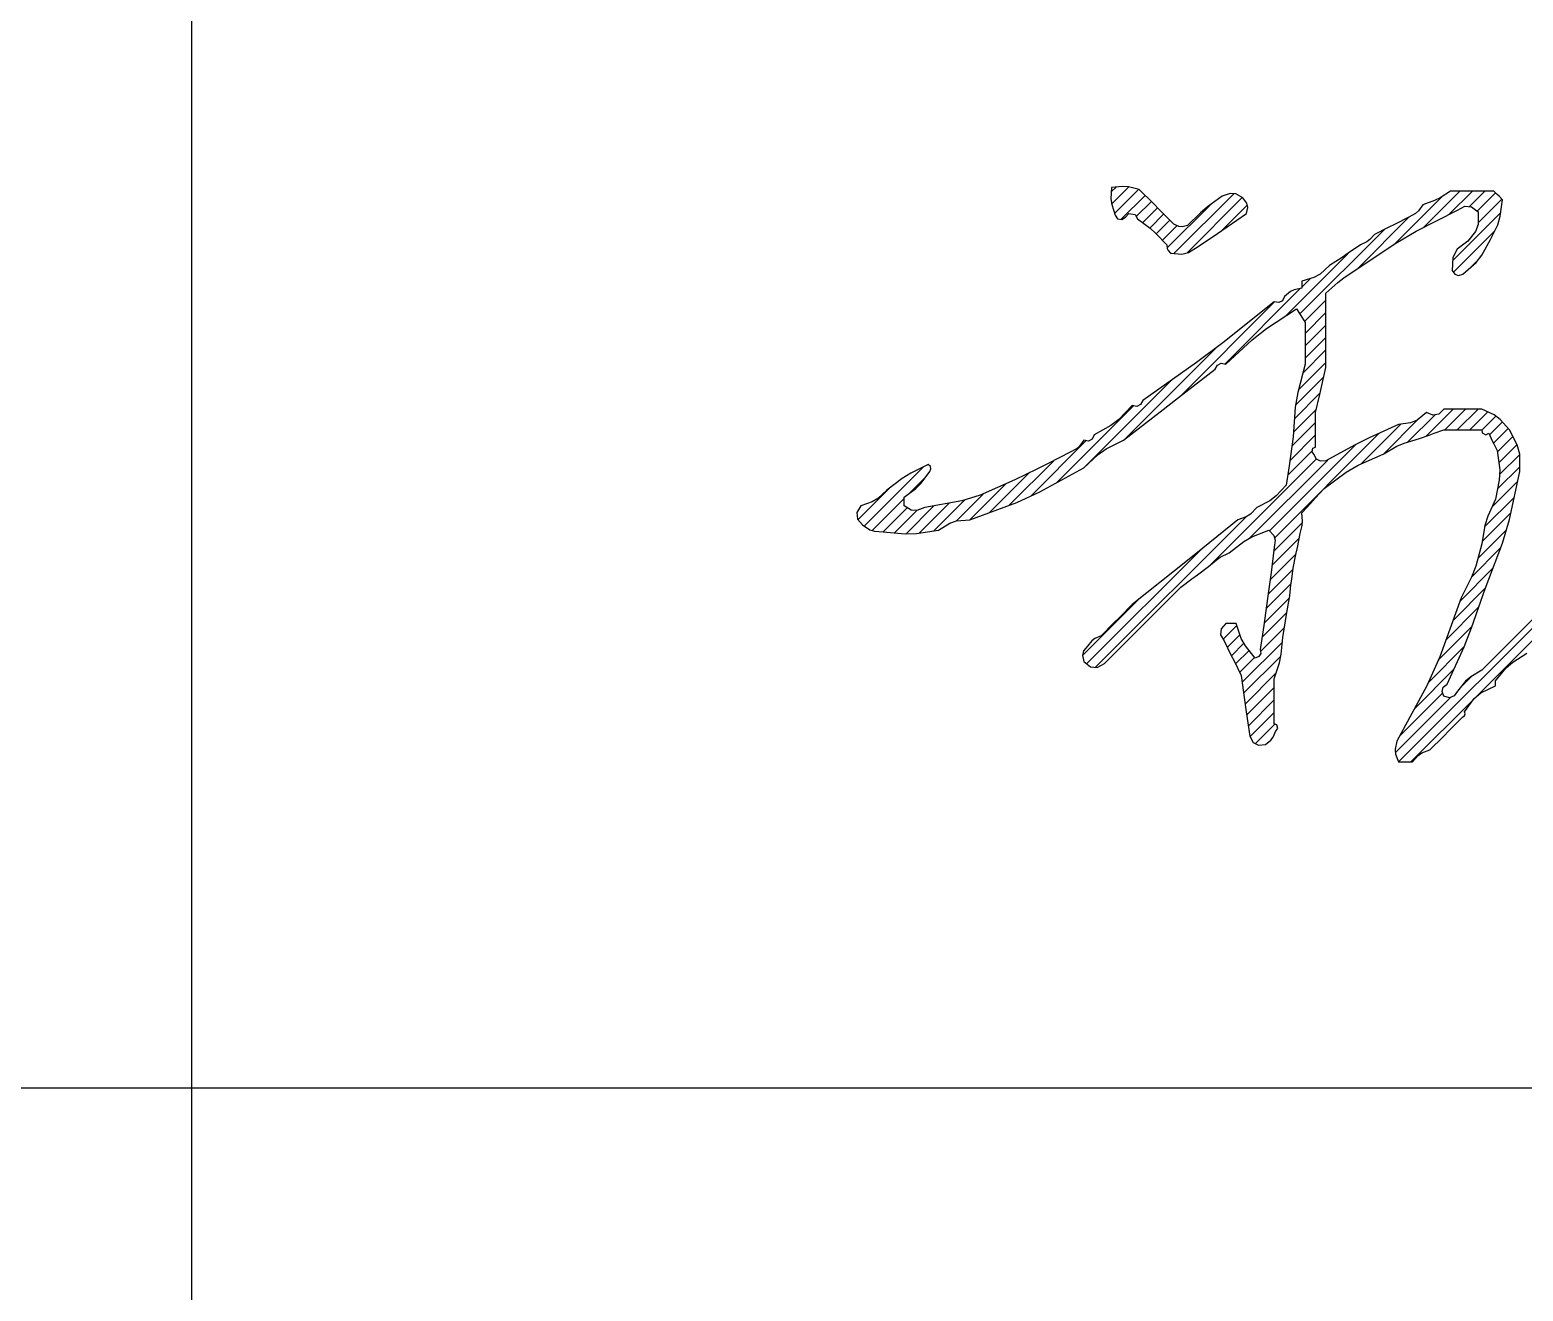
# Model space of a CAD drawing. Extents: x 447413 to 2975780, y -1432727 to 1301644.
# Drawn here: x 2344983 to 2346062, y 890333 to 891245 of the extents above; entities that cross this region are included whole.
import ezdxf

# ---------------------------------------------------------------- set-up
doc = ezdxf.new("R2010")
doc.units = 0
doc.header["$LTSCALE"] = 1000
doc.header["$MEASUREMENT"] = 0
doc.layers.add('图框', color=253, linetype='Continuous')
doc.layers.add('电子签', color=6, linetype='Continuous')
pattern_1 = [(45, (-85.976, -19.706), (-4.490128, 4.490128), [])]

# ---------------------------------------------------------------- blocks, each defined once
blk = doc.blocks.new('新块A1图框')
at = {"layer": '图框', "color": 153}
for p, q in [((54699.2, -114074.1), (54699.2, -119674.1)), ((57199.2, -115674.1), (50699.2, -115674.1))]:
    blk.add_line(p, q, dxfattribs=at)
blk = doc.blocks.new('A$C74A129B8')
at = {"layer": '电子签'}
h = blk.add_hatch(dxfattribs=at)
h.set_pattern_fill('ANSI31', color=256, scale=4)
h.set_pattern_definition(pattern_1)
h.paths.add_polyline_path([(260.6, 614.9), (267.6, 619.7), (281.6, 629.2), (282.6, 633.7), (281.9, 636.8), (279.1, 640.5), (273.9, 643.4), (269.8, 643.8), (264.1, 641.7), (253.4, 634.1), (248.3, 629.8), (239.1, 620.5), (235.1, 619.7), (232.8, 620), (229.1, 621.7), (219.1, 631.7), (214.1, 636.7), (204.1, 646.7), (196.3, 648.6), (192.1, 648.9), (184.1, 648), (183.6, 639.9), (184.2, 635.7), (186.6, 628), (188.4, 625.5), (191.6, 625), (194.1, 626.7), (196.6, 629.2), (201.1, 628.5), (202.8, 625.5), (211.9, 618.6), (216.2, 614.8), (224.1, 606.7), (224.3, 604), (224.9, 602.5), (226.6, 600.5), (234.8, 599.9), (239.6, 601.1), (246.6, 605.5)])
h = blk.add_hatch(dxfattribs=at)
h.set_pattern_fill('ANSI31', color=256, scale=4)
h.set_pattern_definition(pattern_1)
h.paths.add_polyline_path([(645.5, 467.9), (651.7, 478.6), (656.4, 483.6), (666.7, 490.4), (666.7, 492.9), (666.7, 495.4), (672.9, 502.6), (675.5, 506.8), (679.2, 515.4), (680.2, 515.4), (681.7, 515.4), (681.7, 520.4), (681.7, 522.9), (683.7, 525.9), (684.7, 527.4), (686.7, 530.4), (686.7, 550.4), (686.7, 555.4), (680.1, 562.2), (677.4, 566.6), (674.2, 575.4), (670.9, 574.9), (668.2, 576.2), (666.7, 579.2), (660.3, 582.4), (656.4, 583.3), (649.2, 582.9), (644.2, 578.4), (641.7, 576.2), (636.7, 571.7), (626.4, 560.6), (622, 554.1), (615.5, 540.4), (605.8, 520.7), (602.4, 509.7), (599.2, 487.9), (597.2, 485.9), (596.2, 484.9), (594.2, 482.9), (591.5, 467), (590.5, 459), (589.2, 442.9), (585.9, 437.3), (584.6, 434.2), (582.9, 427.9), (566.8, 407.3), (557.3, 397.8), (536.7, 381.6), (519.7, 364.6), (511.2, 356.1), (494.2, 339.1), (492.2, 338.1), (491.2, 337.6), (489.2, 336.6), (474.2, 321.6), (466.7, 314.1), (451.7, 299.1), (443.7, 294.5), (440, 291.3), (434.2, 284.1), (431.7, 280.6), (428.3, 279.3), (424.2, 280.4), (423, 283.8), (423.8, 286.8), (426.7, 289.1), (438.9, 316.1), (444.4, 329.9), (454.2, 357.9), (466.7, 391.1), (471.8, 408.2), (479.2, 442.9), (479.1, 455.3), (477.4, 462), (471.7, 472.9), (465.1, 480.4), (460.7, 483.7), (451.7, 487.9), (440.7, 487.9), (435.2, 487.9), (424.2, 487.9), (420.6, 484.3), (416.4, 483.5), (411.7, 485.4), (404.9, 479.9), (400.3, 477.9), (391.6, 476.7), (370.2, 467.1), (359.7, 461.8), (339.1, 450.4), (335.1, 450.2), (332.2, 451.8), (330.4, 455.4), (329, 457), (329.7, 459.7), (331.6, 460.4), (331.6, 470.4), (331.6, 475.4), (331.6, 485.4), (334.7, 498.4), (336.2, 504.9), (339.1, 517.9), (339.1, 539.4), (339.1, 550.2), (339.1, 571.7), (347.6, 579.4), (352.1, 582.9), (361.6, 589.2), (389.6, 607.9), (404.2, 616.5), (434.2, 631.7), (439.4, 634.6), (444.4, 634.2), (449.2, 630.5), (449, 621.4), (447.2, 616.3), (441.7, 609.2), (434, 603.4), (430.9, 597.6), (430.4, 588), (432.2, 585.4), (434.9, 584.5), (437.9, 585.4), (447.6, 593.9), (451.8, 599.2), (457.9, 610.5), (463.2, 621.2), (465.1, 627.3), (466.7, 639.2), (464.2, 641.7), (462.9, 643), (460.4, 645.5), (447.9, 645.5), (441.7, 645.5), (429.2, 645.5), (421.6, 640.6), (417.5, 638.6), (409.2, 635.5), (406, 631.2), (403.8, 629.3), (399.1, 626.7), (389.1, 621.7), (384.1, 619.2), (374.1, 614.2), (370.8, 610.5), (368.6, 608.9), (364.1, 606.7), (355.2, 600.6), (350.7, 597.6), (341.6, 591.7), (334.8, 585.5), (330.4, 583.1), (321.6, 580.4), (321.6, 578.4), (321.6, 577.4), (321.6, 575.4), (316.2, 574.2), (313.4, 572.8), (309.1, 569.2), (307.6, 566.2), (304.9, 564.9), (301.6, 565.4), (264.5, 535.8), (245.5, 521.5), (206.6, 494.2), (205.1, 491.2), (202.4, 489.9), (199.1, 490.4), (189.3, 480.5), (183.6, 476.1), (171.6, 469.2), (170.1, 466.2), (167.4, 464.8), (164.1, 465.4), (160.9, 461.2), (158.7, 459.3), (154.1, 456.7), (138.2, 448.5), (130.2, 444.5), (114.1, 436.7), (89.2, 425.6), (75.8, 421.5), (49.1, 416.7), (43.4, 414.6), (39.3, 414.9), (34.1, 417.9), (34.1, 420.4), (34.1, 421.7), (34.1, 424.2), (42.6, 430.5), (46.5, 434.4), (52.8, 442.9), (53.5, 444.8), (53.1, 446.5), (51.6, 447.9), (38.9, 441.5), (32.8, 437.7), (21.6, 429.2), (15.1, 423.3), (11, 420.9), (2.8, 417.9), (0, 413.1), (0.4, 408.3), (4, 404.2), (9.3, 400.7), (12.7, 399.6), (19.1, 399.2), (35, 397.8), (43.2, 398), (59.1, 400.4), (67.1, 405.5), (72.1, 407.1), (81.6, 407.9), (115.6, 420.4), (132.3, 428), (164.1, 445.4), (174.3, 455), (180.3, 459.2), (192.8, 465.4), (219.3, 485.9), (232.6, 496.2), (259.1, 516.7), (260.6, 519.7), (263.3, 521), (266.6, 520.4), (285.8, 538), (296.2, 546.1), (317.9, 560.4), (320.4, 556.4), (321.6, 554.4), (324.1, 550.4), (324.1, 538.4), (324.1, 532.4), (324.1, 520.4), (318.7, 499.8), (316.9, 489.2), (315.4, 467.9), (313.4, 453.9), (312.4, 446.9), (310.4, 432.9), (303.1, 425.1), (298.6, 421.7), (289.1, 416.7), (284.6, 412), (281.5, 410), (275.4, 407.9), (244.9, 383.4), (229.6, 371.1), (199.1, 346.6), (190.1, 337.6), (185.6, 333.1), (176.6, 324.1), (172, 322.2), (169.8, 320.5), (166.6, 316.6), (163.7, 313.1), (163, 309.8), (164.1, 305.4), (168.8, 301.6), (173.8, 301.2), (179.1, 304.1), (201.1, 326.1), (212.1, 337.1), (234.1, 359.1), (242.1, 365.1), (246.1, 368.1), (254.1, 374.1), (259.6, 378.8), (262.7, 380.9), (269.1, 384.1), (279.7, 392.1), (285.6, 395.5), (297.9, 400.4), (301.3, 396.5), (302.3, 393.1), (301.6, 387.9), (300.1, 375.9), (299.4, 369.9), (297.9, 357.9), (295.4, 340.4), (294.1, 331.6), (291.6, 314.1), (291.9, 311.2), (290.5, 309), (287.9, 307.9), (280.8, 316.8), (277.9, 322.1), (274.1, 332.9), (271.1, 332.9), (269.6, 332.9), (266.6, 332.9), (263.4, 329.1), (262.9, 324.8), (265.4, 320.4), (270.4, 310.4), (272.9, 305.4), (277.9, 295.4), (280.2, 277.8), (281.5, 269.1), (284.1, 251.6), (286.5, 247), (290.2, 244.9), (295.4, 245.4), (299.2, 248.5), (300.9, 250.8), (302.9, 255.4), (304.2, 257), (303.5, 259.6), (301.6, 260.4), (301.6, 273.4), (301.6, 279.9), (301.6, 292.9), (305.4, 304.5), (306.7, 310.7), (307.9, 322.9), (309.9, 334.9), (310.9, 340.9), (312.9, 352.9), (313.8, 360.9), (314.3, 364.9), (315.4, 372.9), (317.4, 382.9), (318.4, 387.9), (320.4, 397.9), (321.8, 403.8), (322, 406.9), (321.6, 412.9), (328.1, 420), (331.3, 423.5), (337.9, 430.4), (353.7, 442.2), (362.4, 447.3), (380.4, 455.4), (390.3, 461.1), (395.7, 463.4), (406.7, 466.7), (413.7, 469.1), (417.2, 470.4), (424.2, 472.9), (435.2, 472.9), (440.7, 472.9), (451.7, 472.9), (451.9, 470.7), (454.7, 469.3), (456.7, 470.4), (459.1, 465.4), (460.4, 462.9), (462.9, 457.9), (464.7, 444), (464.4, 436.6), (461.7, 422.9), (456, 410.6), (453.9, 403.8), (451.7, 390.4), (447.3, 374.4), (444.2, 366.4), (436.7, 351.6), (421.3, 308.8), (412, 287.9), (390.4, 247.9), (389, 242), (389.3, 238.4), (391.6, 232.9), (395.6, 232.9), (397.6, 232.9), (401.6, 232.9), (405.7, 237.4), (408.5, 239.4), (414.2, 241.6), (423.7, 251.1), (428.4, 255.9), (437.9, 265.4), (439.2, 266.3), (439.6, 267.6), (439.2, 269.1), (446.1, 278.6), (451.1, 282.7), (461.7, 287.9), (461.7, 289.4), (461.7, 290.1), (461.7, 291.6), (469.4, 300.9), (474.1, 305), (484.2, 311.6), (498.2, 325.6), (505.2, 332.6), (519.2, 346.6), (521.2, 347.6), (522.2, 348.1), (524.2, 349.1), (536.2, 361.1), (542.2, 367.1), (554.2, 379.1), (555.5, 380.7), (557.3, 381.2), (559.2, 380.4), (559.2, 385.4), (564.9, 388.3), (567.7, 391.7), (569.2, 397.9), (573.2, 398.2), (575.2, 398.4), (579.2, 399.2), (582.3, 397.5), (582.9, 392.9), (580.4, 390.4), (577.5, 380.7), (576.7, 375.5), (576.7, 365.4), (574.2, 365.4), (574.2, 350.4), (572.2, 345.4), (571.2, 342.9), (569.2, 337.9), (569.2, 323.9), (569.2, 316.9), (569.2, 302.9), (568.2, 302.9), (566.7, 302.9), (566.7, 292.4), (566.7, 287.1), (566.7, 276.6), (570.5, 260.3), (574, 252.1), (582.9, 237.9), (584.8, 232.5), (587.6, 229.7), (592.9, 227.9), (596.8, 225.5), (599.9, 225.1), (604.2, 226.6), (612.1, 228.2), (616.3, 230.6), (621.7, 236.6), (629.1, 245.1), (632.2, 250.1), (636.7, 260.4), (636.1, 264.8), (637.8, 268.2), (641.7, 270.4), (644.2, 280.4), (645.6, 297.8), (647.7, 306.7), (654.2, 322.9), (653.6, 333), (654.4, 338.4), (658, 347.9), (660, 360.9), (661, 367.4), (663, 380.4), (665, 390.4), (666, 395.4), (668, 405.4), (670.6, 426.7), (672.9, 437.4), (679.2, 457.9), (679.2, 465.4), (679.2, 467.9), (681.2, 470.9), (682.2, 472.4), (684.2, 475.4), (683.5, 483.5), (684.4, 488.1), (688, 495.4), (688.7, 502.8), (690.1, 506.7), (694.2, 512.9), (694.2, 517.9), (704.2, 541.2), (710, 551.3), (723, 570.4), (729.6, 579.2), (733.4, 583.3), (741.7, 590.5), (744.2, 593), (750.1, 596.8), (755, 597.5), (761.7, 595.5), (770.8, 592), (775.3, 588.9), (781.7, 581.7), (785, 573.8), (785.3, 568.7), (783, 560.4), (783.4, 557.4), (783.6, 555.9), (784.2, 552.9), (787.7, 551.8), (790.6, 552.7), (793, 555.4), (796.5, 560.7), (797.6, 564.1), (798, 570.4), (798.3, 578.1), (797.5, 582.3), (794.2, 589.2), (785.9, 599.4), (780.6, 603.9), (769.2, 610.5), (761.3, 613.7), (756.5, 614.2), (748, 613), (742.9, 606.6), (739.2, 603.8), (731.7, 600.5), (729.2, 595.5), (721.7, 585.5), (717.9, 580.5), (710.5, 570.4), (703.7, 564.3), (701, 559.5), (699.2, 550.4), (686.7, 550.4), (686.7, 530.4), (684.7, 527.4), (683.7, 525.9), (681.7, 522.9), (681.7, 515.4), (680.7, 515.4), (679.2, 515.4), (675.5, 506.8), (672.9, 502.6), (677.8, 486.9), (676.1, 479.4), (669.2, 470.4), (669.2, 457.9), (668.2, 457.9), (666.7, 457.9), (663.9, 437.8), (662.1, 427.8), (658, 407.9), (656, 397.9), (655, 392.9), (653, 382.9), (649.8, 369.2), (649, 362), (649.2, 347.9), (644.7, 339.7), (643.4, 334.7), (643, 325.4), (640, 313.4), (638.5, 307.4), (635.5, 295.4), (636, 292.1), (634.7, 289.4), (629.2, 280.4), (624.2, 264.6), (619.9, 256.8), (609.2, 244.1), (606.1, 241.4), (603.2, 240.7), (599.2, 241.6), (593.2, 247), (590.8, 251.2), (589.2, 259.1), (588.7, 265.9), (587.6, 269.5), (584.2, 275.4), (584.2, 289.4), (584.2, 296.4), (584.2, 310.4), (585.2, 310.4), (586.7, 310.4), (586.7, 320.9), (586.7, 326.1), (586.7, 336.6), (587.2, 339.1), (587.4, 340.4), (587.9, 342.9), (589.9, 352.9), (590.9, 357.9), (592.9, 367.9), (594.7, 385.2), (596.5, 393.9), (601.7, 410.4), (602.7, 418.7), (604.1, 423), (608, 430.4), (623, 445.4), (630.5, 452.9)])
h.paths.add_polyline_path([(611.7, 462.9), (612.8, 479.1), (614.1, 487.2), (618, 502.9), (623.3, 523.1), (627.7, 533.1), (639.2, 550.4), (642, 558.8), (646.1, 563.3), (654.2, 566.7), (659, 568.3), (662.4, 568), (666.7, 565.4), (666.7, 563.4), (666.7, 562.4), (666.7, 560.4), (668.7, 559.4), (669.7, 558.9), (671.7, 557.9), (674.5, 548.3), (675, 543), (674.2, 532.9), (671, 528.4), (669.7, 525.7), (668, 520.4), (665, 518.9), (663.6, 516.2), (664.2, 512.9), (655.5, 505.2), (651.5, 500.5), (645.5, 490.4), (633.5, 478.4), (627.5, 472.4), (615.5, 460.4), (614.5, 462), (613.5, 462.7)], flags=16)
for p, q in [((184.1, 648), (183.6, 639.9)), ((192.1, 648.9), (184.1, 648)), ((196.3, 648.6), (192.1, 648.9)), ((204.1, 646.7), (196.3, 648.6)), ((183.6, 639.9), (184.2, 635.7)), ((214.1, 636.7), (204.1, 646.7)), ((264.1, 641.7), (253.4, 634.1)), ((269.8, 643.8), (264.1, 641.7)), ((273.9, 643.4), (269.8, 643.8)), ((279.1, 640.5), (273.9, 643.4)), ((281.9, 636.8), (279.1, 640.5)), ((417.5, 638.6), (409.2, 635.5)), ((421.6, 640.6), (417.5, 638.6)), ((429.2, 645.5), (421.6, 640.6)), ((441.7, 645.5), (429.2, 645.5)), ((447.9, 645.5), (441.7, 645.5)), ((460.4, 645.5), (447.9, 645.5)), ((462.9, 643), (460.4, 645.5)), ((464.2, 641.7), (462.9, 643)), ((466.7, 639.2), (464.2, 641.7)), ((465.1, 627.3), (466.7, 639.2)), ((184.2, 635.7), (186.6, 628)), ((186.6, 628), (188.4, 625.5)), ((191.6, 625), (194.1, 626.7)), ((194.1, 626.7), (196.6, 629.2)), ((196.6, 629.2), (201.1, 628.5)), ((201.1, 628.5), (202.8, 625.5)), ((219.1, 631.7), (214.1, 636.7)), ((229.1, 621.7), (219.1, 631.7)), ((248.3, 629.8), (239.1, 620.5)), ((253.4, 634.1), (248.3, 629.8)), ((267.6, 619.7), (281.6, 629.2)), ((281.6, 629.2), (282.6, 633.7)), ((282.6, 633.7), (281.9, 636.8)), ((399.1, 626.7), (389.1, 621.7)), ((403.8, 629.3), (399.1, 626.7)), ((406, 631.2), (403.8, 629.3)), ((404.2, 616.5), (434.2, 631.7)), ((409.2, 635.5), (406, 631.2)), ((434.2, 631.7), (439.4, 634.6)), ((439.4, 634.6), (444.4, 634.2)), ((444.4, 634.2), (449.2, 630.5)), ((449.2, 630.5), (449, 621.4)), ((463.2, 621.2), (465.1, 627.3)), ((188.4, 625.5), (191.6, 625)), ((202.8, 625.5), (211.9, 618.6)), ((211.9, 618.6), (216.2, 614.8)), ((232.8, 620), (229.1, 621.7)), ((235.1, 619.7), (232.8, 620)), ((239.1, 620.5), (235.1, 619.7)), ((260.6, 614.9), (267.6, 619.7)), ((384.1, 619.2), (374.1, 614.2)), ((389.1, 621.7), (384.1, 619.2)), ((389.6, 607.9), (404.2, 616.5)), ((447.2, 616.3), (441.7, 609.2)), ((449, 621.4), (447.2, 616.3)), ((457.9, 610.5), (463.2, 621.2)), ((216.2, 614.8), (224.1, 606.7)), ((224.1, 606.7), (224.3, 604)), ((239.6, 601.1), (246.6, 605.5)), ((246.6, 605.5), (260.6, 614.9)), ((364.1, 606.7), (355.2, 600.6)), ((361.6, 589.2), (389.6, 607.9)), ((368.6, 608.9), (364.1, 606.7)), ((370.8, 610.5), (368.6, 608.9)), ((374.1, 614.2), (370.8, 610.5)), ((441.7, 609.2), (434, 603.4)), ((451.8, 599.2), (457.9, 610.5)), ((224.3, 604), (224.9, 602.5)), ((224.9, 602.5), (226.6, 600.5)), ((226.6, 600.5), (234.8, 599.9)), ((234.8, 599.9), (239.6, 601.1)), ((350.7, 597.6), (341.6, 591.7)), ((355.2, 600.6), (350.7, 597.6)), ((430.9, 597.6), (430.4, 588)), ((434, 603.4), (430.9, 597.6)), ((437.9, 585.4), (447.6, 593.9)), ((447.6, 593.9), (451.8, 599.2)), ((330.4, 583.1), (321.6, 580.4)), ((334.8, 585.5), (330.4, 583.1)), ((341.6, 591.7), (334.8, 585.5)), ((347.6, 579.4), (352.1, 582.9)), ((352.1, 582.9), (361.6, 589.2)), ((430.4, 588), (432.2, 585.4)), ((432.2, 585.4), (434.9, 584.5)), ((434.9, 584.5), (437.9, 585.4)), ((313.4, 572.8), (309.1, 569.2)), ((316.2, 574.2), (313.4, 572.8)), ((321.6, 575.4), (316.2, 574.2)), ((321.6, 580.4), (321.6, 578.4)), ((321.6, 578.4), (321.6, 577.4)), ((321.6, 577.4), (321.6, 575.4)), ((339.1, 571.7), (347.6, 579.4)), ((301.6, 565.4), (264.5, 535.8)), ((304.9, 564.9), (301.6, 565.4)), ((307.6, 566.2), (304.9, 564.9)), ((309.1, 569.2), (307.6, 566.2)), ((339.1, 550.2), (339.1, 571.7)), ((296.2, 546.1), (317.9, 560.4)), ((317.9, 560.4), (320.4, 556.4)), ((320.4, 556.4), (321.6, 554.4)), ((321.6, 554.4), (324.1, 550.4)), ((285.8, 538), (296.2, 546.1)), ((324.1, 550.4), (324.1, 538.4)), ((339.1, 539.4), (339.1, 550.2)), ((264.5, 535.8), (245.5, 521.5)), ((266.6, 520.4), (285.8, 538)), ((324.1, 538.4), (324.1, 532.4)), ((324.1, 532.4), (324.1, 520.4)), ((339.1, 517.9), (339.1, 539.4)), ((245.5, 521.5), (206.6, 494.2)), ((259.1, 516.7), (260.6, 519.7)), ((260.6, 519.7), (263.3, 521)), ((263.3, 521), (266.6, 520.4)), ((324.1, 520.4), (318.7, 499.8)), ((232.6, 496.2), (259.1, 516.7)), ((336.2, 504.9), (339.1, 517.9)), ((318.7, 499.8), (316.9, 489.2)), ((331.6, 485.4), (334.7, 498.4)), ((334.7, 498.4), (336.2, 504.9)), ((199.1, 490.4), (189.3, 480.5)), ((192.8, 465.4), (219.3, 485.9)), ((202.4, 489.9), (199.1, 490.4)), ((205.1, 491.2), (202.4, 489.9)), ((206.6, 494.2), (205.1, 491.2)), ((219.3, 485.9), (232.6, 496.2)), ((316.9, 489.2), (315.4, 467.9)), ((424.2, 487.9), (420.6, 484.3)), ((435.2, 487.9), (424.2, 487.9)), ((440.7, 487.9), (435.2, 487.9)), ((451.7, 487.9), (440.7, 487.9)), ((460.7, 483.7), (451.7, 487.9)), ((183.6, 476.1), (171.6, 469.2)), ((189.3, 480.5), (183.6, 476.1)), ((331.6, 475.4), (331.6, 485.4)), ((331.6, 470.4), (331.6, 475.4)), ((391.6, 476.7), (370.2, 467.1)), ((400.3, 477.9), (391.6, 476.7)), ((404.9, 479.9), (400.3, 477.9)), ((411.7, 485.4), (404.9, 479.9)), ((416.4, 483.5), (411.7, 485.4)), ((420.6, 484.3), (416.4, 483.5)), ((465.1, 480.4), (460.7, 483.7)), ((471.7, 472.9), (465.1, 480.4)), ((164.1, 465.4), (160.9, 461.2)), ((167.4, 464.8), (164.1, 465.4)), ((170.1, 466.2), (167.4, 464.8)), ((171.6, 469.2), (170.1, 466.2)), ((180.3, 459.2), (192.8, 465.4)), ((315.4, 467.9), (313.4, 453.9)), ((331.6, 460.4), (331.6, 470.4)), ((370.2, 467.1), (359.7, 461.8)), ((395.7, 463.4), (406.7, 466.7)), ((406.7, 466.7), (413.7, 469.1)), ((413.7, 469.1), (417.2, 470.4)), ((417.2, 470.4), (424.2, 472.9)), ((424.2, 472.9), (435.2, 472.9)), ((435.2, 472.9), (440.7, 472.9)), ((440.7, 472.9), (451.7, 472.9)), ((451.7, 472.9), (451.9, 470.7)), ((451.9, 470.7), (454.7, 469.3)), ((454.7, 469.3), (456.7, 470.4)), ((456.7, 470.4), (459.1, 465.4)), ((459.1, 465.4), (460.4, 462.9)), ((477.4, 462), (471.7, 472.9)), ((154.1, 456.7), (138.2, 448.5)), ((158.7, 459.3), (154.1, 456.7)), ((160.9, 461.2), (158.7, 459.3)), ((164.1, 445.4), (174.3, 455)), ((174.3, 455), (180.3, 459.2)), ((313.4, 453.9), (312.4, 446.9)), ((329, 457), (329.7, 459.7)), ((330.4, 455.4), (329, 457)), ((329.7, 459.7), (331.6, 460.4)), ((332.2, 451.8), (330.4, 455.4)), ((359.7, 461.8), (339.1, 450.4)), ((362.4, 447.3), (380.4, 455.4)), ((380.4, 455.4), (390.3, 461.1)), ((390.3, 461.1), (395.7, 463.4)), ((460.4, 462.9), (462.9, 457.9)), ((462.9, 457.9), (464.7, 444)), ((479.1, 455.3), (477.4, 462)), ((479.2, 442.9), (479.1, 455.3)), ((51.6, 447.9), (38.9, 441.5)), ((46.5, 434.4), (52.8, 442.9)), ((53.1, 446.5), (51.6, 447.9)), ((52.8, 442.9), (53.5, 444.8)), ((53.5, 444.8), (53.1, 446.5)), ((130.2, 444.5), (114.1, 436.7)), ((138.2, 448.5), (130.2, 444.5)), ((132.3, 428), (164.1, 445.4)), ((312.4, 446.9), (310.4, 432.9)), ((335.1, 450.2), (332.2, 451.8)), ((339.1, 450.4), (335.1, 450.2)), ((353.7, 442.2), (362.4, 447.3)), ((464.7, 444), (464.4, 436.6)), ((471.8, 408.2), (479.2, 442.9)), ((32.8, 437.7), (21.6, 429.2)), ((38.9, 441.5), (32.8, 437.7)), ((42.6, 430.5), (46.5, 434.4)), ((114.1, 436.7), (89.2, 425.6)), ((310.4, 432.9), (303.1, 425.1)), ((337.9, 430.4), (353.7, 442.2)), ((464.4, 436.6), (461.7, 422.9)), ((15.1, 423.3), (11, 420.9)), ((21.6, 429.2), (15.1, 423.3)), ((34.1, 424.2), (42.6, 430.5)), ((34.1, 421.7), (34.1, 424.2)), ((34.1, 420.4), (34.1, 421.7)), ((75.8, 421.5), (49.1, 416.7)), ((89.2, 425.6), (75.8, 421.5)), ((115.6, 420.4), (132.3, 428)), ((298.6, 421.7), (289.1, 416.7)), ((303.1, 425.1), (298.6, 421.7)), ((328.1, 420), (331.3, 423.5)), ((331.3, 423.5), (337.9, 430.4)), ((461.7, 422.9), (456, 410.6)), ((2.8, 417.9), (0, 413.1)), ((0, 413.1), (0.4, 408.3)), ((11, 420.9), (2.8, 417.9)), ((34.1, 417.9), (34.1, 420.4)), ((39.3, 414.9), (34.1, 417.9)), ((43.4, 414.6), (39.3, 414.9)), ((49.1, 416.7), (43.4, 414.6)), ((81.6, 407.9), (115.6, 420.4)), ((284.6, 412), (281.5, 410)), ((289.1, 416.7), (284.6, 412)), ((321.6, 412.9), (328.1, 420)), ((322, 406.9), (321.6, 412.9)), ((456, 410.6), (453.9, 403.8)), ((0.4, 408.3), (4, 404.2)), ((4, 404.2), (9.3, 400.7)), ((9.3, 400.7), (12.7, 399.6)), ((12.7, 399.6), (19.1, 399.2)), ((43.2, 398), (59.1, 400.4)), ((59.1, 400.4), (67.1, 405.5)), ((67.1, 405.5), (72.1, 407.1)), ((72.1, 407.1), (81.6, 407.9)), ((275.4, 407.9), (244.9, 383.4)), ((281.5, 410), (275.4, 407.9)), ((285.6, 395.5), (297.9, 400.4)), ((297.9, 400.4), (301.3, 396.5)), ((320.4, 397.9), (321.8, 403.8)), ((321.8, 403.8), (322, 406.9)), ((453.9, 403.8), (451.7, 390.4)), ((466.7, 391.1), (471.8, 408.2)), ((19.1, 399.2), (35, 397.8)), ((35, 397.8), (43.2, 398)), ((269.1, 384.1), (279.7, 392.1)), ((279.7, 392.1), (285.6, 395.5)), ((301.3, 396.5), (302.3, 393.1)), ((302.3, 393.1), (301.6, 387.9)), ((318.4, 387.9), (320.4, 397.9)), ((451.7, 390.4), (447.3, 374.4)), ((454.2, 357.9), (466.7, 391.1)), ((244.9, 383.4), (229.6, 371.1)), ((254.1, 374.1), (259.6, 378.8)), ((259.6, 378.8), (262.7, 380.9)), ((262.7, 380.9), (269.1, 384.1)), ((301.6, 387.9), (300.1, 375.9)), ((315.4, 372.9), (317.4, 382.9)), ((317.4, 382.9), (318.4, 387.9)), ((229.6, 371.1), (199.1, 346.6)), ((242.1, 365.1), (246.1, 368.1)), ((246.1, 368.1), (254.1, 374.1)), ((299.4, 369.9), (297.9, 357.9)), ((300.1, 375.9), (299.4, 369.9)), ((314.3, 364.9), (315.4, 372.9)), ((447.3, 374.4), (444.2, 366.4)), ((212.1, 337.1), (234.1, 359.1)), ((234.1, 359.1), (242.1, 365.1)), ((297.9, 357.9), (295.4, 340.4)), ((312.9, 352.9), (313.8, 360.9)), ((313.8, 360.9), (314.3, 364.9)), ((444.2, 366.4), (436.7, 351.6)), ((444.4, 329.9), (454.2, 357.9)), ((199.1, 346.6), (190.1, 337.6)), ((310.9, 340.9), (312.9, 352.9)), ((436.7, 351.6), (421.3, 308.8)), ((190.1, 337.6), (185.6, 333.1)), ((201.1, 326.1), (212.1, 337.1)), ((295.4, 340.4), (294.1, 331.6)), ((307.9, 322.9), (309.9, 334.9)), ((309.9, 334.9), (310.9, 340.9)), ((489.2, 336.6), (474.2, 321.6)), ((176.6, 324.1), (172, 322.2)), ((185.6, 333.1), (176.6, 324.1)), ((179.1, 304.1), (201.1, 326.1)), ((263.4, 329.1), (262.9, 324.8)), ((262.9, 324.8), (265.4, 320.4)), ((266.6, 332.9), (263.4, 329.1)), ((269.6, 332.9), (266.6, 332.9)), ((271.1, 332.9), (269.6, 332.9)), ((274.1, 332.9), (271.1, 332.9)), ((277.9, 322.1), (274.1, 332.9)), ((294.1, 331.6), (291.6, 314.1)), ((438.9, 316.1), (444.4, 329.9)), ((163.7, 313.1), (163, 309.8)), ((166.6, 316.6), (163.7, 313.1)), ((169.8, 320.5), (166.6, 316.6)), ((172, 322.2), (169.8, 320.5)), ((265.4, 320.4), (270.4, 310.4)), ((280.8, 316.8), (277.9, 322.1)), ((287.9, 307.9), (280.8, 316.8)), ((291.6, 314.1), (291.9, 311.2)), ((306.7, 310.7), (307.9, 322.9)), ((426.7, 289.1), (438.9, 316.1)), ((466.7, 314.1), (451.7, 299.1)), ((474.2, 321.6), (466.7, 314.1)), ((163, 309.8), (164.1, 305.4)), ((164.1, 305.4), (168.8, 301.6)), ((173.8, 301.2), (179.1, 304.1)), ((270.4, 310.4), (272.9, 305.4)), ((272.9, 305.4), (277.9, 295.4)), ((290.5, 309), (287.9, 307.9)), ((291.9, 311.2), (290.5, 309)), ((301.6, 292.9), (305.4, 304.5)), ((305.4, 304.5), (306.7, 310.7)), ((421.3, 308.8), (412, 287.9)), ((469.4, 300.9), (474.1, 305)), ((474.1, 305), (484.2, 311.6)), ((168.8, 301.6), (173.8, 301.2)), ((277.9, 295.4), (280.2, 277.8)), ((301.6, 279.9), (301.6, 292.9)), ((443.7, 294.5), (440, 291.3)), ((451.7, 299.1), (443.7, 294.5)), ((461.7, 291.6), (469.4, 300.9)), ((461.7, 290.1), (461.7, 291.6)), ((412, 287.9), (390.4, 247.9)), ((423, 283.8), (423.8, 286.8)), ((424.2, 280.4), (423, 283.8)), ((423.8, 286.8), (426.7, 289.1)), ((434.2, 284.1), (431.7, 280.6)), ((440, 291.3), (434.2, 284.1)), ((446.1, 278.6), (451.1, 282.7)), ((451.1, 282.7), (461.7, 287.9)), ((461.7, 289.4), (461.7, 290.1)), ((461.7, 287.9), (461.7, 289.4)), ((280.2, 277.8), (281.5, 269.1)), ((301.6, 273.4), (301.6, 279.9)), ((301.6, 260.4), (301.6, 273.4)), ((428.3, 279.3), (424.2, 280.4)), ((431.7, 280.6), (428.3, 279.3)), ((439.2, 269.1), (446.1, 278.6)), ((281.5, 269.1), (284.1, 251.6)), ((303.5, 259.6), (301.6, 260.4)), ((304.2, 257), (303.5, 259.6)), ((428.4, 255.9), (437.9, 265.4)), ((437.9, 265.4), (439.2, 266.3)), ((439.6, 267.6), (439.2, 269.1)), ((439.2, 266.3), (439.6, 267.6)), ((284.1, 251.6), (286.5, 247)), ((295.4, 245.4), (299.2, 248.5)), ((299.2, 248.5), (300.9, 250.8)), ((300.9, 250.8), (302.9, 255.4)), ((302.9, 255.4), (304.2, 257)), ((414.2, 241.6), (423.7, 251.1)), ((423.7, 251.1), (428.4, 255.9)), ((286.5, 247), (290.2, 244.9)), ((290.2, 244.9), (295.4, 245.4)), ((390.4, 247.9), (389, 242)), ((389, 242), (389.3, 238.4)), ((389.3, 238.4), (391.6, 232.9)), ((405.7, 237.4), (408.5, 239.4)), ((408.5, 239.4), (414.2, 241.6)), ((391.6, 232.9), (395.6, 232.9)), ((395.6, 232.9), (397.6, 232.9)), ((397.6, 232.9), (401.6, 232.9)), ((401.6, 232.9), (405.7, 237.4))]:
    blk.add_line(p, q, dxfattribs=at)
blk = doc.blocks.new('11213')
at = {"layer": '电子签'}
blk.add_blockref('A$C74A129B8', (481, 4003), dxfattribs=at)
blk = doc.blocks.new('A1')
blk.add_blockref('11213', (2185218.1, 696508.7))
at = {"layer": '图框'}
blk.add_blockref('新块A1图框', (2130518.9, 816182.8), dxfattribs=at)

msp = doc.modelspace()

# ---------------------------------------------------------------- block references
msp.add_blockref('A1', (159881.3, 189971.3))

doc.saveas('drawing.dxf')
